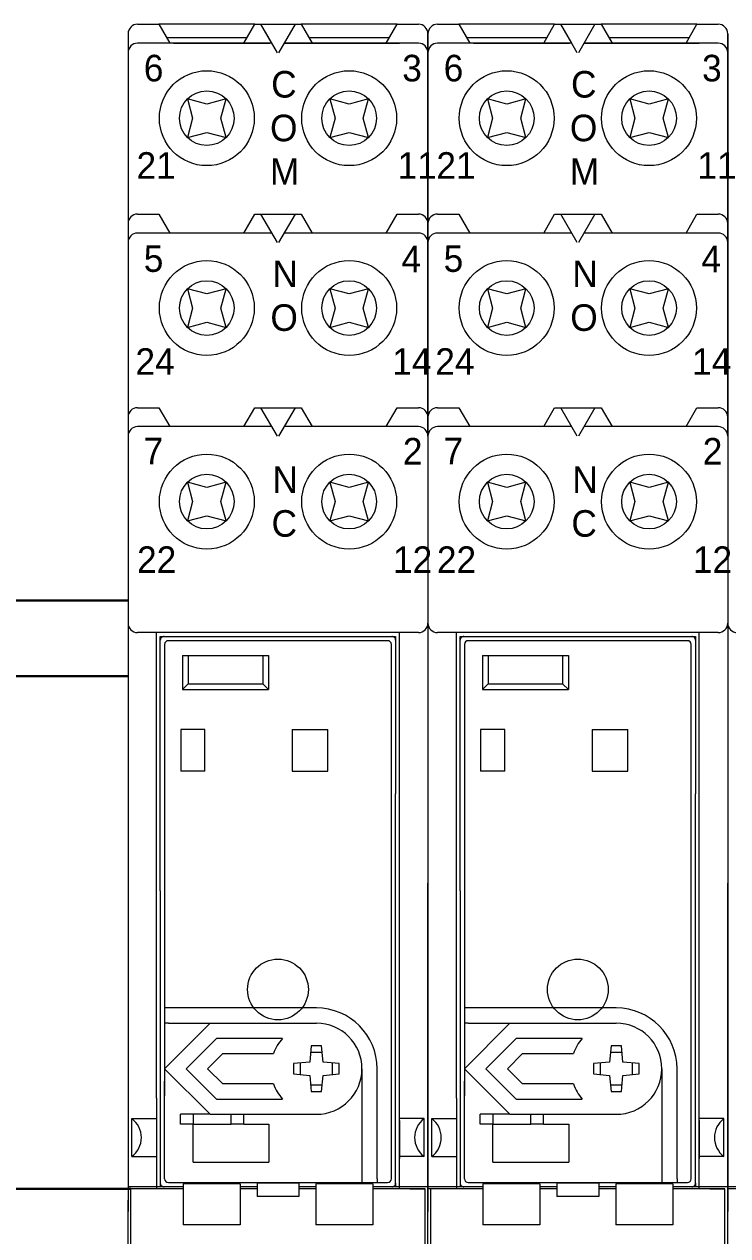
# Model space of a CAD drawing. Header units: millimetres. Extents: x -6000 to 26000, y -6000 to 26000.
# Drawn here: x 86.14 to 91.3, y -4365.19 to -4356.31 of the extents above; entities that cross this region are included whole.
import ezdxf

# ---------------------------------------------------------------- set-up
doc = ezdxf.new("R2010")
doc.units = ezdxf.units.MM
doc.header["$MEASUREMENT"] = 0
doc.linetypes.add('HIDDEN2', pattern=[2.38125, 1.5875, -0.79375])
for name, color, linetype, lineweight in [('Чертеж и Рисунок_Ном._пера__1', 7, 'Continuous', 15), ('Чертеж и Рисунок_Ном._пера__21', 7, 'Continuous', 30), ('Чертеж и Рисунок_Ном._пера__7', 7, 'Continuous', 15)]:
    doc.layers.add(name, color=color, linetype=linetype, lineweight=lineweight)
doc.styles.add('СГЕНЕРИР_СТИЛЬ_2', font='')
doc.styles.get('СГЕНЕРИР_СТИЛЬ_2').set_extended_font_data('Arial')

msp = doc.modelspace()

# ---------------------------------------------------------------- linework, layer by layer
at = {"layer": 'Чертеж и Рисунок_Ном._пера__21', "color": 7, "linetype": 'Continuous', "lineweight": 30}
for p, q in [((85.094, -4360.5306), (86.9023, -4360.5306)), ((85.094, -4361.087), (86.9023, -4361.087)), ((86.9231, -4364.8427), (85.094, -4364.8427))]:
    msp.add_line(p, q, dxfattribs=at)
at = {"layer": 'Чертеж и Рисунок_Ном._пера__7', "color": 7, "linetype": 'Continuous', "lineweight": 15}
for p, q in [((86.9718, -4356.309), (87.128, -4356.309)), ((87.8311, -4356.309), (87.128, -4356.309)), ((87.128, -4356.309), (87.2083, -4356.4481)), ((87.7508, -4356.4481), (87.8311, -4356.309)), ((87.8311, -4356.309), (87.876, -4356.309)), ((87.854, -4356.309), (88.1483, -4356.309)), ((87.9563, -4356.4481), (87.876, -4356.309)), ((87.9964, -4356.5176), (87.876, -4356.309)), ((87.876, -4356.309), (88.1263, -4356.309)), ((88.1263, -4356.309), (88.0059, -4356.5176)), ((88.1263, -4356.309), (88.1712, -4356.309)), ((88.8743, -4356.309), (88.1712, -4356.309)), ((88.1712, -4356.309), (88.2515, -4356.4481)), ((88.794, -4356.4481), (88.8743, -4356.309)), ((88.8743, -4356.309), (89.0305, -4356.309)), ((89.1696, -4356.309), (89.3257, -4356.309)), ((90.0288, -4356.309), (89.3257, -4356.309)), ((89.3257, -4356.309), (89.4061, -4356.4481)), ((89.9485, -4356.4481), (90.0288, -4356.309)), ((90.0288, -4356.309), (90.0737, -4356.309)), ((90.0518, -4356.309), (90.3461, -4356.309)), ((90.154, -4356.4481), (90.0737, -4356.309)), ((90.1942, -4356.5176), (90.0737, -4356.309)), ((90.0737, -4356.309), (90.3241, -4356.309)), ((90.3241, -4356.309), (90.2036, -4356.5176)), ((90.3241, -4356.309), (90.369, -4356.309)), ((91.0721, -4356.309), (90.369, -4356.309)), ((90.369, -4356.309), (90.4493, -4356.4481)), ((90.9918, -4356.4481), (91.0721, -4356.309)), ((91.0721, -4356.309), (91.2283, -4356.309)), ((86.9023, -4356.3785), (86.9023, -4356.5176)), ((87.9563, -4356.4481), (86.9718, -4356.4481)), ((87.1842, -4356.4063), (87.7749, -4356.4063)), ((87.2361, -4356.4481), (87.941, -4356.4481)), ((88.046, -4356.4481), (88.8914, -4356.4481)), ((89.0305, -4356.4481), (88.046, -4356.4481)), ((88.0612, -4356.4481), (88.8914, -4356.4481)), ((88.2274, -4356.4063), (88.8181, -4356.4063)), ((89.1, -4356.5176), (89.1, -4356.3785)), ((89.1, -4356.3785), (89.1, -4356.5176)), ((90.154, -4356.4481), (89.1696, -4356.4481)), ((89.382, -4356.4063), (89.9726, -4356.4063)), ((89.4339, -4356.4481), (90.1388, -4356.4481)), ((90.2438, -4356.4481), (91.0892, -4356.4481)), ((91.2283, -4356.4481), (90.2438, -4356.4481)), ((90.259, -4356.4481), (91.0892, -4356.4481)), ((90.4252, -4356.4063), (91.0159, -4356.4063)), ((91.2978, -4356.5176), (91.2978, -4356.3785)), ((91.2978, -4356.3785), (91.2978, -4356.5176)), ((86.9023, -4356.5176), (86.9023, -4362.6031)), ((86.9023, -4356.5176), (86.9023, -4357.7695)), ((89.1, -4356.5176), (89.1, -4362.6031)), ((89.1, -4357.7695), (89.1, -4356.5176)), ((89.1, -4356.5176), (89.1, -4362.6031)), ((89.1, -4356.5176), (89.1, -4357.7695)), ((91.2978, -4356.5176), (91.2978, -4362.6031)), ((91.2978, -4357.7695), (91.2978, -4356.5176)), ((91.2978, -4356.5176), (91.2978, -4362.6031)), ((91.2978, -4356.5176), (91.2978, -4357.7695)), ((87.3379, -4356.8559), (87.3758, -4356.9975)), ((87.4795, -4356.8938), (87.3379, -4356.8559)), ((87.6212, -4356.8559), (87.4795, -4356.8938)), ((87.5832, -4356.9975), (87.6212, -4356.8559)), ((88.5228, -4356.8938), (88.3811, -4356.8559)), ((88.3811, -4356.8559), (88.4191, -4356.9975)), ((88.6644, -4356.8559), (88.5228, -4356.8938)), ((88.6265, -4356.9975), (88.6644, -4356.8559)), ((89.5357, -4356.8559), (89.5736, -4356.9975)), ((89.6773, -4356.8938), (89.5357, -4356.8559)), ((89.8189, -4356.8559), (89.6773, -4356.8938)), ((89.781, -4356.9975), (89.8189, -4356.8559)), ((90.7205, -4356.8938), (90.5789, -4356.8559)), ((90.5789, -4356.8559), (90.6169, -4356.9975)), ((90.8622, -4356.8559), (90.7205, -4356.8938)), ((90.8242, -4356.9975), (90.8622, -4356.8559)), ((87.3758, -4356.9975), (87.3379, -4357.1391)), ((87.6212, -4357.1391), (87.5832, -4356.9975)), ((88.4191, -4356.9975), (88.3811, -4357.1391)), ((88.6644, -4357.1391), (88.6265, -4356.9975)), ((89.5736, -4356.9975), (89.5357, -4357.1391)), ((89.8189, -4357.1391), (89.781, -4356.9975)), ((90.6169, -4356.9975), (90.5789, -4357.1391)), ((90.8622, -4357.1391), (90.8242, -4356.9975)), ((87.3379, -4357.1391), (87.4795, -4357.1012)), ((87.4795, -4357.1012), (87.6212, -4357.1391)), ((88.3811, -4357.1391), (88.5228, -4357.1012)), ((88.5228, -4357.1012), (88.6644, -4357.1391)), ((89.5357, -4357.1391), (89.6773, -4357.1012)), ((89.6773, -4357.1012), (89.8189, -4357.1391)), ((90.5789, -4357.1391), (90.7205, -4357.1012)), ((90.7205, -4357.1012), (90.8622, -4357.1391)), ((86.9718, -4357.7), (87.128, -4357.7)), ((87.128, -4357.7), (87.2083, -4357.8391)), ((87.7508, -4357.8391), (87.8311, -4357.7)), ((87.8311, -4357.7), (87.876, -4357.7)), ((87.9964, -4357.9086), (87.876, -4357.7)), ((87.876, -4357.7), (88.1263, -4357.7)), ((88.1263, -4357.7), (88.0059, -4357.9086)), ((88.1263, -4357.7), (88.1712, -4357.7)), ((88.1712, -4357.7), (88.2515, -4357.8391)), ((88.794, -4357.8391), (88.8743, -4357.7)), ((88.8743, -4357.7), (89.0305, -4357.7)), ((89.1696, -4357.7), (89.3257, -4357.7)), ((89.3257, -4357.7), (89.4061, -4357.8391)), ((89.9485, -4357.8391), (90.0288, -4357.7)), ((90.0288, -4357.7), (90.0737, -4357.7)), ((90.1942, -4357.9086), (90.0737, -4357.7)), ((90.0737, -4357.7), (90.3241, -4357.7)), ((90.3241, -4357.7), (90.2036, -4357.9086)), ((90.3241, -4357.7), (90.369, -4357.7)), ((90.369, -4357.7), (90.4493, -4357.8391)), ((90.9918, -4357.8391), (91.0721, -4357.7)), ((91.0721, -4357.7), (91.2283, -4357.7)), ((86.9023, -4357.7695), (86.9023, -4357.9086)), ((89.1, -4357.9086), (89.1, -4357.7695)), ((89.1, -4357.7695), (89.1, -4357.9086)), ((91.2978, -4357.9086), (91.2978, -4357.7695)), ((91.2978, -4357.7695), (91.2978, -4357.9086)), ((87.9563, -4357.8391), (86.9718, -4357.8391)), ((89.0305, -4357.8391), (88.046, -4357.8391)), ((90.154, -4357.8391), (89.1696, -4357.8391)), ((91.2283, -4357.8391), (90.2438, -4357.8391)), ((86.9023, -4357.9086), (86.9023, -4359.1883)), ((89.1, -4359.1883), (89.1, -4357.9086)), ((89.1, -4357.9086), (89.1, -4359.1883)), ((91.2978, -4359.1883), (91.2978, -4357.9086)), ((91.2978, -4357.9086), (91.2978, -4359.1883)), ((87.3379, -4358.2469), (87.3758, -4358.3885)), ((87.4795, -4358.2848), (87.3379, -4358.2469)), ((87.6212, -4358.2469), (87.4795, -4358.2848)), ((87.5832, -4358.3885), (87.6212, -4358.2469)), ((88.3811, -4358.2469), (88.4191, -4358.3885)), ((88.5228, -4358.2848), (88.3811, -4358.2469)), ((88.6644, -4358.2469), (88.5228, -4358.2848)), ((88.6265, -4358.3885), (88.6644, -4358.2469)), ((89.5357, -4358.2469), (89.5736, -4358.3885)), ((89.6773, -4358.2848), (89.5357, -4358.2469)), ((89.8189, -4358.2469), (89.6773, -4358.2848)), ((89.781, -4358.3885), (89.8189, -4358.2469)), ((90.5789, -4358.2469), (90.6169, -4358.3885)), ((90.7205, -4358.2848), (90.5789, -4358.2469)), ((90.8622, -4358.2469), (90.7205, -4358.2848)), ((90.8242, -4358.3885), (90.8622, -4358.2469)), ((87.3758, -4358.3885), (87.3379, -4358.5301)), ((87.6212, -4358.5301), (87.5832, -4358.3885)), ((88.4191, -4358.3885), (88.3811, -4358.5301)), ((88.6644, -4358.5301), (88.6265, -4358.3885)), ((89.5736, -4358.3885), (89.5357, -4358.5301)), ((89.8189, -4358.5301), (89.781, -4358.3885)), ((90.6169, -4358.3885), (90.5789, -4358.5301)), ((90.8622, -4358.5301), (90.8242, -4358.3885)), ((87.3379, -4358.5301), (87.4795, -4358.4922)), ((87.4795, -4358.4922), (87.6212, -4358.5301)), ((88.3811, -4358.5301), (88.5228, -4358.4922)), ((88.5228, -4358.4922), (88.6644, -4358.5301)), ((89.5357, -4358.5301), (89.6773, -4358.4922)), ((89.6773, -4358.4922), (89.8189, -4358.5301)), ((90.5789, -4358.5301), (90.7205, -4358.4922)), ((90.7205, -4358.4922), (90.8622, -4358.5301)), ((86.9718, -4359.1188), (87.128, -4359.1188)), ((87.128, -4359.1188), (87.2083, -4359.2579)), ((87.7508, -4359.2579), (87.8311, -4359.1188)), ((87.8311, -4359.1188), (87.876, -4359.1188)), ((87.9964, -4359.3274), (87.876, -4359.1188)), ((87.876, -4359.1188), (88.1263, -4359.1188)), ((88.1263, -4359.1188), (88.0059, -4359.3274)), ((88.1263, -4359.1188), (88.1712, -4359.1188)), ((88.1712, -4359.1188), (88.2515, -4359.2579)), ((88.794, -4359.2579), (88.8743, -4359.1188)), ((88.8743, -4359.1188), (89.0305, -4359.1188)), ((89.1696, -4359.1188), (89.3257, -4359.1188)), ((89.3257, -4359.1188), (89.4061, -4359.2579)), ((89.9485, -4359.2579), (90.0288, -4359.1188)), ((90.0288, -4359.1188), (90.0737, -4359.1188)), ((90.1942, -4359.3274), (90.0737, -4359.1188)), ((90.0737, -4359.1188), (90.3241, -4359.1188)), ((90.3241, -4359.1188), (90.2036, -4359.3274)), ((90.3241, -4359.1188), (90.369, -4359.1188)), ((90.369, -4359.1188), (90.4493, -4359.2579)), ((90.9918, -4359.2579), (91.0721, -4359.1188)), ((91.0721, -4359.1188), (91.2283, -4359.1188)), ((86.9023, -4359.1883), (86.9023, -4359.3274)), ((89.1, -4359.3274), (89.1, -4359.1883)), ((89.1, -4359.1883), (89.1, -4359.3274)), ((91.2978, -4359.3274), (91.2978, -4359.1883)), ((91.2978, -4359.1883), (91.2978, -4359.3274)), ((87.9563, -4359.2579), (86.9718, -4359.2579)), ((89.0305, -4359.2579), (88.046, -4359.2579)), ((90.154, -4359.2579), (89.1696, -4359.2579)), ((91.2283, -4359.2579), (90.2438, -4359.2579)), ((87.3379, -4359.6657), (87.3758, -4359.8073)), ((87.4795, -4359.7036), (87.3379, -4359.6657)), ((87.6212, -4359.6657), (87.4795, -4359.7036)), ((87.5832, -4359.8073), (87.6212, -4359.6657)), ((88.5228, -4359.7036), (88.3811, -4359.6657)), ((88.3811, -4359.6657), (88.4191, -4359.8073)), ((88.6644, -4359.6657), (88.5228, -4359.7036)), ((88.6265, -4359.8073), (88.6644, -4359.6657)), ((89.5357, -4359.6657), (89.5736, -4359.8073)), ((89.6773, -4359.7036), (89.5357, -4359.6657)), ((89.8189, -4359.6657), (89.6773, -4359.7036)), ((89.781, -4359.8073), (89.8189, -4359.6657)), ((90.7205, -4359.7036), (90.5789, -4359.6657)), ((90.5789, -4359.6657), (90.6169, -4359.8073)), ((90.8622, -4359.6657), (90.7205, -4359.7036)), ((90.8242, -4359.8073), (90.8622, -4359.6657)), ((87.3758, -4359.8073), (87.3379, -4359.949)), ((87.6212, -4359.949), (87.5832, -4359.8073)), ((88.4191, -4359.8073), (88.3811, -4359.949)), ((88.6644, -4359.949), (88.6265, -4359.8073)), ((89.5736, -4359.8073), (89.5357, -4359.949)), ((89.8189, -4359.949), (89.781, -4359.8073)), ((90.6169, -4359.8073), (90.5789, -4359.949)), ((90.8622, -4359.949), (90.8242, -4359.8073)), ((87.3379, -4359.949), (87.4795, -4359.911)), ((87.4795, -4359.911), (87.6212, -4359.949)), ((88.3811, -4359.949), (88.5228, -4359.911)), ((88.5228, -4359.911), (88.6644, -4359.949)), ((89.5357, -4359.949), (89.6773, -4359.911)), ((89.6773, -4359.911), (89.8189, -4359.949)), ((90.5789, -4359.949), (90.7205, -4359.911)), ((90.7205, -4359.911), (90.8622, -4359.949)), ((89.0305, -4360.7671), (86.9718, -4360.7671)), ((87.1109, -4364.1783), (87.1109, -4360.7671)), ((87.1387, -4360.8228), (87.1387, -4360.7949)), ((87.1387, -4360.7949), (88.8636, -4360.7949)), ((88.8357, -4360.7949), (88.8636, -4360.7949)), ((88.8636, -4360.7949), (88.8636, -4360.8228)), ((88.8636, -4360.7949), (88.8636, -4361.9495)), ((88.8914, -4364.8427), (88.8914, -4360.7671)), ((91.2283, -4360.7671), (89.1696, -4360.7671)), ((89.3087, -4364.1783), (89.3087, -4360.7671)), ((89.3365, -4360.8228), (89.3365, -4360.7949)), ((89.3365, -4360.7949), (91.0613, -4360.7949)), ((91.0335, -4360.7949), (91.0613, -4360.7949)), ((91.0613, -4360.7949), (91.0613, -4360.8228)), ((91.0613, -4360.7949), (91.0613, -4361.9495)), ((91.0892, -4364.8427), (91.0892, -4360.7671)), ((87.1387, -4361.5043), (87.1387, -4360.8228)), ((87.17, -4360.854), (87.17, -4363.5178)), ((88.8044, -4360.8262), (87.1978, -4360.8262)), ((88.8323, -4364.7697), (88.8323, -4360.854)), ((89.3365, -4361.5043), (89.3365, -4360.8228)), ((89.3678, -4360.854), (89.3678, -4363.5178)), ((91.0022, -4360.8262), (89.3956, -4360.8262)), ((91.03, -4364.7697), (91.03, -4360.854)), ((87.3022, -4360.934), (87.9316, -4360.934)), ((87.3022, -4360.934), (87.3022, -4361.1844)), ((87.3439, -4360.934), (87.3439, -4361.1427)), ((87.8899, -4360.934), (87.8899, -4361.1427)), ((87.9316, -4360.934), (87.9316, -4361.1844)), ((89.4999, -4360.934), (90.1294, -4360.934)), ((89.4999, -4360.934), (89.4999, -4361.1844)), ((89.5417, -4360.934), (89.5417, -4361.1427)), ((90.0876, -4360.934), (90.0876, -4361.1427)), ((90.1294, -4360.934), (90.1294, -4361.1844)), ((87.3022, -4361.1844), (87.3439, -4361.1427)), ((87.3439, -4361.1427), (87.8899, -4361.1427)), ((87.9316, -4361.1844), (87.8899, -4361.1427)), ((89.4999, -4361.1844), (89.5417, -4361.1427)), ((89.5417, -4361.1427), (90.0876, -4361.1427)), ((90.1294, -4361.1844), (90.0876, -4361.1427)), ((87.3022, -4361.1844), (87.9316, -4361.1844)), ((89.4999, -4361.1844), (90.1294, -4361.1844)), ((87.1387, -4361.9495), (87.1387, -4361.5043)), ((87.4656, -4361.4765), (87.2883, -4361.4765)), ((87.2883, -4361.4765), (87.2883, -4361.7825)), ((87.4656, -4361.7825), (87.4656, -4361.4765)), ((88.1055, -4361.4765), (88.3663, -4361.4765)), ((88.1055, -4361.4765), (88.1055, -4361.7825)), ((88.3663, -4361.7825), (88.3663, -4361.4765)), ((89.3365, -4361.9495), (89.3365, -4361.5043)), ((89.6634, -4361.4765), (89.486, -4361.4765)), ((89.486, -4361.4765), (89.486, -4361.7825)), ((89.6634, -4361.7825), (89.6634, -4361.4765)), ((90.3032, -4361.4765), (90.5641, -4361.4765)), ((90.3032, -4361.4765), (90.3032, -4361.7825)), ((90.5641, -4361.7825), (90.5641, -4361.4765)), ((87.1698, -4361.5739), (87.1698, -4364.1612)), ((88.8325, -4364.1612), (88.8325, -4361.5739)), ((89.3676, -4361.5739), (89.3676, -4364.1612)), ((91.0303, -4364.1612), (91.0303, -4361.5739)), ((87.4656, -4361.7825), (87.2883, -4361.7825)), ((88.1055, -4361.7825), (88.3663, -4361.7825)), ((89.6634, -4361.7825), (89.486, -4361.7825)), ((90.3032, -4361.7825), (90.5641, -4361.7825)), ((87.1387, -4362.6589), (87.1387, -4361.9495)), ((88.8636, -4364.801), (88.8636, -4361.9495)), ((89.3365, -4362.6589), (89.3365, -4361.9495)), ((91.0613, -4364.801), (91.0613, -4361.9495)), ((86.9023, -4362.6031), (86.9023, -4364.8706)), ((87.1387, -4362.6589), (87.1387, -4364.8288)), ((89.1, -4366.2477), (89.1, -4362.6031)), ((89.1, -4362.6031), (89.1, -4364.8706)), ((89.3365, -4362.6589), (89.3365, -4364.8288)), ((91.2978, -4366.2477), (91.2978, -4362.6031)), ((91.2978, -4362.6031), (91.2978, -4364.8706)), ((87.1978, -4363.5178), (87.17, -4363.5178)), ((87.17, -4363.5178), (87.17, -4363.6291)), ((88.2828, -4363.5178), (87.1978, -4363.5178)), ((89.3956, -4363.5178), (89.3678, -4363.5178)), ((89.3678, -4363.5178), (89.3678, -4363.6291)), ((90.4806, -4363.5178), (89.3956, -4363.5178)), ((87.1978, -4363.6291), (87.17, -4363.6291)), ((87.17, -4363.6291), (87.17, -4363.9629)), ((87.17, -4363.9629), (87.5039, -4363.6291)), ((87.1978, -4363.6291), (88.2828, -4363.6291)), ((89.3956, -4363.6291), (89.3678, -4363.6291)), ((89.3678, -4363.6291), (89.3678, -4363.9629)), ((89.3678, -4363.9629), (89.7016, -4363.6291)), ((89.3956, -4363.6291), (90.4806, -4363.6291)), ((87.55, -4363.7404), (87.3274, -4363.9629)), ((88.034, -4363.7404), (87.55, -4363.7404)), ((89.7477, -4363.7404), (89.5252, -4363.9629)), ((90.2318, -4363.7404), (89.7477, -4363.7404)), ((88.2446, -4363.796), (88.2342, -4363.9143)), ((88.3211, -4363.796), (88.2446, -4363.796)), ((88.3314, -4363.9143), (88.3211, -4363.796)), ((90.4423, -4363.796), (90.432, -4363.9143)), ((90.5189, -4363.796), (90.4423, -4363.796)), ((90.5292, -4363.9143), (90.5189, -4363.796)), ((87.4848, -4363.9629), (87.596, -4363.8517)), ((87.596, -4363.8517), (87.9681, -4363.8517)), ((88.2342, -4363.9143), (88.1159, -4363.9247)), ((88.3253, -4363.8445), (88.2403, -4363.8445)), ((88.4497, -4363.9247), (88.3314, -4363.9143)), ((89.6825, -4363.9629), (89.7938, -4363.8517)), ((89.7938, -4363.8517), (90.1659, -4363.8517)), ((90.432, -4363.9143), (90.3137, -4363.9247)), ((90.5231, -4363.8445), (90.4381, -4363.8445)), ((90.6475, -4363.9247), (90.5292, -4363.9143)), ((87.17, -4363.9629), (87.17, -4364.0532)), ((87.17, -4363.9629), (87.5039, -4364.2968)), ((87.3274, -4363.9629), (87.55, -4364.1855)), ((87.596, -4364.0742), (87.4848, -4363.9629)), ((88.1159, -4363.9247), (88.1159, -4364.0012)), ((88.1159, -4364.0012), (88.2342, -4364.0115)), ((88.1644, -4363.9204), (88.1644, -4364.0054)), ((88.3314, -4364.0115), (88.4497, -4364.0012)), ((88.4013, -4364.0054), (88.4013, -4363.9204)), ((88.4497, -4364.0012), (88.4497, -4363.9247)), ((88.6167, -4363.9629), (88.6167, -4364.7697)), ((88.7279, -4364.7697), (88.7279, -4363.9629)), ((89.3678, -4363.9629), (89.3678, -4364.0532)), ((89.3678, -4363.9629), (89.7016, -4364.2968)), ((89.5252, -4363.9629), (89.7477, -4364.1855)), ((89.7938, -4364.0742), (89.6825, -4363.9629)), ((90.3137, -4363.9247), (90.3137, -4364.0012)), ((90.3137, -4364.0012), (90.432, -4364.0115)), ((90.3621, -4363.9204), (90.3621, -4364.0054)), ((90.5292, -4364.0115), (90.6475, -4364.0012)), ((90.5991, -4364.0054), (90.5991, -4363.9204)), ((90.6475, -4364.0012), (90.6475, -4363.9247)), ((90.8144, -4363.9629), (90.8144, -4364.7697)), ((90.9257, -4364.7697), (90.9257, -4363.9629)), ((87.17, -4364.7697), (87.17, -4364.0532)), ((87.9681, -4364.0742), (87.596, -4364.0742)), ((88.2342, -4364.0115), (88.2446, -4364.1299)), ((88.2403, -4364.0814), (88.3253, -4364.0814)), ((88.3211, -4364.1299), (88.3314, -4364.0115)), ((89.3678, -4364.7697), (89.3678, -4364.0532)), ((90.1659, -4364.0742), (89.7938, -4364.0742)), ((90.432, -4364.0115), (90.4423, -4364.1299)), ((90.4381, -4364.0814), (90.5231, -4364.0814)), ((90.5189, -4364.1299), (90.5292, -4364.0115)), ((87.1109, -4364.1783), (87.1109, -4364.8427)), ((87.55, -4364.1855), (88.034, -4364.1855)), ((88.2446, -4364.1299), (88.3211, -4364.1299)), ((89.3087, -4364.1783), (89.3087, -4364.8427)), ((89.7477, -4364.1855), (90.2318, -4364.1855)), ((90.4423, -4364.1299), (90.5189, -4364.1299)), ((86.9301, -4364.6063), (86.9301, -4364.3281)), ((86.9301, -4364.3281), (87.1109, -4364.3281)), ((87.3787, -4364.2968), (87.2855, -4364.2968)), ((87.2855, -4364.3698), (87.2855, -4364.2968)), ((87.3787, -4364.2968), (87.3787, -4364.3698)), ((87.5039, -4364.2968), (87.3787, -4364.2968)), ((87.5039, -4364.2968), (88.2828, -4364.2968)), ((87.6569, -4364.3698), (87.6569, -4364.2968)), ((87.75, -4364.3698), (87.75, -4364.2968)), ((89.0722, -4364.3281), (88.8914, -4364.3281)), ((88.8914, -4364.342), (88.8914, -4364.6202)), ((89.0722, -4364.6063), (89.0722, -4364.3281)), ((89.1279, -4364.6063), (89.1279, -4364.3281)), ((89.1279, -4364.3281), (89.3087, -4364.3281)), ((89.5765, -4364.2968), (89.4833, -4364.2968)), ((89.4833, -4364.3698), (89.4833, -4364.2968)), ((89.5765, -4364.2968), (89.5765, -4364.3698)), ((89.7016, -4364.2968), (89.5765, -4364.2968)), ((89.7016, -4364.2968), (90.4806, -4364.2968)), ((89.8546, -4364.3698), (89.8546, -4364.2968)), ((89.9478, -4364.3698), (89.9478, -4364.2968)), ((91.27, -4364.3281), (91.0892, -4364.3281)), ((91.0892, -4364.342), (91.0892, -4364.6202)), ((91.27, -4364.6063), (91.27, -4364.3281)), ((87.3787, -4364.3698), (87.2855, -4364.3698)), ((87.3787, -4364.3698), (87.6569, -4364.3698)), ((87.3787, -4364.648), (87.3787, -4364.3698)), ((87.75, -4364.3698), (87.6569, -4364.3698)), ((87.75, -4364.3698), (87.8578, -4364.3698)), ((87.8578, -4364.3698), (87.9351, -4364.3698)), ((87.9351, -4364.3698), (87.9351, -4364.648)), ((89.5765, -4364.3698), (89.4833, -4364.3698)), ((89.5765, -4364.3698), (89.8546, -4364.3698)), ((89.5765, -4364.648), (89.5765, -4364.3698)), ((89.9478, -4364.3698), (89.8546, -4364.3698)), ((89.9478, -4364.3698), (90.0556, -4364.3698)), ((90.0556, -4364.3698), (90.1328, -4364.3698)), ((90.1328, -4364.3698), (90.1328, -4364.648)), ((86.9301, -4364.6063), (87.1109, -4364.6063)), ((89.0722, -4364.6063), (88.8914, -4364.6063)), ((89.1279, -4364.6063), (89.3087, -4364.6063)), ((91.27, -4364.6063), (91.0892, -4364.6063)), ((87.3787, -4364.648), (87.9323, -4364.648)), ((87.9323, -4364.648), (87.9351, -4364.648)), ((89.5765, -4364.648), (90.1301, -4364.648)), ((90.1301, -4364.648), (90.1328, -4364.648)), ((87.1978, -4364.7975), (87.9724, -4364.7975)), ((87.3056, -4364.8058), (87.3056, -4365.107)), ((87.7229, -4364.8058), (87.3056, -4364.8058)), ((87.7229, -4364.8058), (87.7229, -4365.107)), ((87.8481, -4364.8009), (87.8481, -4364.8984)), ((88.1542, -4364.8009), (87.8481, -4364.8009)), ((87.9724, -4364.7975), (88.6167, -4364.7975)), ((88.1542, -4364.8009), (88.1542, -4364.8984)), ((88.6966, -4364.8058), (88.2793, -4364.8058)), ((88.2793, -4364.8058), (88.2793, -4365.107)), ((88.6167, -4364.7697), (88.6167, -4364.7975)), ((88.6167, -4364.7975), (88.7279, -4364.7975)), ((88.6966, -4364.8058), (88.6966, -4365.107)), ((88.7279, -4364.7697), (88.7279, -4364.7975)), ((88.7279, -4364.7975), (88.8044, -4364.7975)), ((88.8636, -4364.801), (88.8636, -4364.8288)), ((89.1, -4364.7315), (89.1, -4364.8706)), ((89.3956, -4364.7975), (90.1702, -4364.7975)), ((89.5034, -4364.8058), (89.5034, -4365.107)), ((89.9207, -4364.8058), (89.5034, -4364.8058)), ((89.9207, -4364.8058), (89.9207, -4365.107)), ((90.0459, -4364.8009), (90.0459, -4364.8984)), ((90.3519, -4364.8009), (90.0459, -4364.8009)), ((90.1702, -4364.7975), (90.8144, -4364.7975)), ((90.3519, -4364.8009), (90.3519, -4364.8984)), ((90.8944, -4364.8058), (90.4771, -4364.8058)), ((90.4771, -4364.8058), (90.4771, -4365.107)), ((90.8144, -4364.7697), (90.8144, -4364.7975)), ((90.8144, -4364.7975), (90.9257, -4364.7975)), ((90.8944, -4364.8058), (90.8944, -4365.107)), ((90.9257, -4364.7697), (90.9257, -4364.7975)), ((90.9257, -4364.7975), (91.0022, -4364.7975)), ((91.0613, -4364.801), (91.0613, -4364.8288)), ((91.2978, -4364.7315), (91.2978, -4364.8706)), ((87.3056, -4364.8288), (86.9023, -4364.8288)), ((87.3056, -4364.8427), (86.9023, -4364.8427)), ((86.9023, -4364.8706), (86.9023, -4365.0097)), ((87.0344, -4364.8427), (86.9231, -4364.8427)), ((86.9231, -4365.3991), (86.9231, -4364.8427)), ((87.3056, -4364.8427), (87.0344, -4364.8427)), ((87.3056, -4364.8288), (87.1387, -4364.8288)), ((87.8481, -4364.8288), (87.7229, -4364.8288)), ((87.8481, -4364.8427), (87.7229, -4364.8427)), ((87.8481, -4364.8427), (87.7229, -4364.8427)), ((88.2793, -4364.8288), (88.1542, -4364.8288)), ((88.2793, -4364.8288), (88.1542, -4364.8288)), ((88.2793, -4364.8427), (88.1542, -4364.8427)), ((88.2793, -4364.8427), (88.1542, -4364.8427)), ((88.8636, -4364.8288), (88.6966, -4364.8288)), ((89.1, -4364.8288), (88.6966, -4364.8288)), ((89.0792, -4364.8427), (88.6966, -4364.8427)), ((88.9679, -4364.8427), (88.6966, -4364.8427)), ((88.9679, -4364.8427), (89.0792, -4364.8427)), ((89.0792, -4365.3991), (89.0792, -4364.8427)), ((89.5034, -4364.8288), (89.1, -4364.8288)), ((89.5034, -4364.8427), (89.1, -4364.8427)), ((89.1, -4364.8706), (89.1, -4365.0097)), ((89.1, -4364.8706), (89.1, -4365.0097)), ((89.2322, -4364.8427), (89.1209, -4364.8427)), ((89.1209, -4365.3991), (89.1209, -4364.8427)), ((89.5034, -4364.8427), (89.2322, -4364.8427)), ((89.5034, -4364.8288), (89.3365, -4364.8288)), ((90.0459, -4364.8288), (89.9207, -4364.8288)), ((90.0459, -4364.8427), (89.9207, -4364.8427)), ((90.0459, -4364.8427), (89.9207, -4364.8427)), ((90.4771, -4364.8288), (90.3519, -4364.8288)), ((90.4771, -4364.8288), (90.3519, -4364.8288)), ((90.4771, -4364.8427), (90.3519, -4364.8427)), ((90.4771, -4364.8427), (90.3519, -4364.8427)), ((91.0613, -4364.8288), (90.8944, -4364.8288)), ((91.2978, -4364.8288), (90.8944, -4364.8288)), ((91.2769, -4364.8427), (90.8944, -4364.8427)), ((91.1657, -4364.8427), (90.8944, -4364.8427)), ((91.1657, -4364.8427), (91.2769, -4364.8427)), ((91.2769, -4365.3991), (91.2769, -4364.8427)), ((91.7012, -4364.8288), (91.2978, -4364.8288)), ((91.7012, -4364.8427), (91.2978, -4364.8427)), ((91.2978, -4364.8706), (91.2978, -4365.0097)), ((91.2978, -4364.8706), (91.2978, -4365.0097)), ((86.9023, -4366.2477), (86.9023, -4364.9262)), ((88.1542, -4364.8984), (87.8481, -4364.8984)), ((89.1, -4366.2477), (89.1, -4364.9262)), ((90.3519, -4364.8984), (90.0459, -4364.8984)), ((91.2978, -4366.2477), (91.2978, -4364.9262)), ((87.7229, -4365.107), (87.3056, -4365.107)), ((88.6966, -4365.107), (88.2793, -4365.107)), ((89.9207, -4365.107), (89.5034, -4365.107)), ((90.8944, -4365.107), (90.4771, -4365.107))]:
    msp.add_line(p, q, dxfattribs=at)
for centre, radius in [((87.4795, -4356.9975), 0.3477), ((88.5228, -4356.9975), 0.3477), ((89.6773, -4356.9975), 0.3477), ((90.7205, -4356.9975), 0.3477), ((87.4795, -4356.9975), 0.2003), ((88.5228, -4356.9975), 0.2003), ((89.6773, -4356.9975), 0.2003), ((90.7205, -4356.9975), 0.2003), ((87.4795, -4358.3885), 0.3477), ((88.5228, -4358.3885), 0.3477), ((89.6773, -4358.3885), 0.3477), ((90.7205, -4358.3885), 0.3477), ((87.4795, -4358.3885), 0.2003), ((88.5228, -4358.3885), 0.2003), ((89.6773, -4358.3885), 0.2003), ((90.7205, -4358.3885), 0.2003), ((87.4795, -4359.8073), 0.3477), ((88.5228, -4359.8073), 0.3477), ((89.6773, -4359.8073), 0.3477), ((90.7205, -4359.8073), 0.3477), ((87.4795, -4359.8073), 0.2003), ((88.5228, -4359.8073), 0.2003), ((89.6773, -4359.8073), 0.2003), ((90.7205, -4359.8073), 0.2003)]:
    msp.add_circle(centre, radius, dxfattribs=at)
at = {"layer": 'Чертеж и Рисунок_Ном._пера__7', "color": 7, "linetype": 'HIDDEN2', "lineweight": 15}
for centre in [(88.0011, -4363.3822), (90.1989, -4363.3822)]:
    msp.add_circle(centre, 0.2226, dxfattribs=at)
at = {"layer": 'Чертеж и Рисунок_Ном._пера__7', "color": 7, "linetype": 'Continuous', "lineweight": 15}
for centre, radius, start, end in [((86.9718, -4356.3785), 0.0695, 90, 180), ((89.0305, -4356.3785), 0.0695, 0, 90), ((89.1696, -4356.3785), 0.0695, 90, 180), ((91.2283, -4356.3785), 0.0695, 0, 90), ((86.9718, -4356.5176), 0.0695, 90, 180), ((89.0305, -4356.5176), 0.0695, 0, 90), ((89.1696, -4356.5176), 0.0695, 90, 180), ((91.2283, -4356.5176), 0.0695, 0, 90), ((86.9718, -4357.7695), 0.0695, 90, 180), ((89.0305, -4357.7695), 0.0695, 0, 90), ((89.1696, -4357.7695), 0.0695, 90, 180), ((91.2283, -4357.7695), 0.0695, 0, 90), ((86.9718, -4357.9086), 0.0695, 90, 180), ((89.0305, -4357.9086), 0.0695, 0, 90), ((89.1696, -4357.9086), 0.0695, 90, 180), ((91.2283, -4357.9086), 0.0695, 0, 90), ((86.9718, -4359.1883), 0.0695, 90, 180), ((89.0305, -4359.1883), 0.0695, 0, 90), ((89.1696, -4359.1883), 0.0695, 90, 180), ((91.2283, -4359.1883), 0.0695, 0, 90), ((86.9718, -4359.3274), 0.0695, 90, 180), ((89.0305, -4359.3274), 0.0695, 0, 90), ((89.1696, -4359.3274), 0.0695, 90, 180), ((91.2283, -4359.3274), 0.0695, 0, 90), ((86.9718, -4360.6976), 0.0695, 180, 270), ((89.0305, -4360.6976), 0.0695, 270, 0), ((89.1696, -4360.6976), 0.0695, 180, 270), ((91.2283, -4360.6976), 0.0695, 270, 0), ((91.3674, -4360.6976), 0.0695, 180, 270), ((87.1665, -4360.8228), 0.0278, 89.9991, 180.0009), ((88.8357, -4360.8228), 0.0278, 359.9991, 90.0009), ((89.3643, -4360.8228), 0.0278, 89.9991, 180.0009), ((91.0335, -4360.8228), 0.0278, 359.9991, 90.0009), ((87.1978, -4360.854), 0.0278, 90, 180), ((88.8044, -4360.854), 0.0278, 0, 90), ((89.3956, -4360.854), 0.0278, 90, 180), ((91.0022, -4360.854), 0.0278, 0, 90), ((88.2828, -4363.9629), 0.4451, 0, 90), ((90.4806, -4363.9629), 0.4451, 0, 90), ((88.2828, -4363.9629), 0.3338, 0, 90), ((90.4806, -4363.9629), 0.3338, 0, 90), ((88.2828, -4363.9629), 0.3338, 138.18969, 160.52878), ((90.4806, -4363.9629), 0.3338, 138.18969, 160.52878), ((88.2828, -4363.9629), 0.3338, 270, 0), ((90.4806, -4363.9629), 0.3338, 270, 0), ((88.2828, -4363.9629), 0.3338, 199.47122, 221.81031), ((90.4806, -4363.9629), 0.3338, 199.47122, 221.81031), ((86.8257, -4364.4672), 0.1739, 306.8699, 53.1301), ((89.1765, -4364.4672), 0.1739, 126.8699, 233.1301), ((89.0235, -4364.4672), 0.1739, 306.8699, 53.1301), ((91.3743, -4364.4672), 0.1739, 126.8699, 233.1301), ((87.1665, -4364.801), 0.0278, 179.9991, 270.0009), ((87.1978, -4364.7697), 0.0278, 180, 270), ((88.8044, -4364.7697), 0.0278, 270, 0), ((88.8357, -4364.801), 0.0278, 269.9991, 0.0009), ((89.3643, -4364.801), 0.0278, 179.9991, 270.0009), ((89.3956, -4364.7697), 0.0278, 180, 270), ((91.0022, -4364.7697), 0.0278, 270, 0), ((91.0335, -4364.801), 0.0278, 269.9991, 0.0009)]:
    msp.add_arc(centre, radius, start, end, dxfattribs=at)

# ---------------------------------------------------------------- texts
at = {"layer": 'Чертеж и Рисунок_Ном._пера__1', "color": 7, "linetype": 'Continuous', "lineweight": 15, "char_height": 0.19474, "attachment_point": 7, "style": 'СГЕНЕРИР_СТИЛЬ_2'}
for s, insert in [('\\A1;{\\W0.950000x;\\pql;\\fArial|b0|i0|c204|p38;6}', (87.0177, -4356.7305)), ('\\A1;{\\W0.950000x;\\pql;\\fArial|b0|i0|c204|p38;3}', (88.9118, -4356.7306)), ('\\A1;{\\W0.950000x;\\pql;\\fArial|b0|i0|c204|p38;6}', (89.2155, -4356.7305)), ('\\A1;{\\W0.950000x;\\pql;\\fArial|b0|i0|c204|p38;3}', (91.1095, -4356.7306)), ('\\A1;{\\W0.950000x;\\pql;\\fArial|b0|i0|c204|p38;C}', (87.9512, -4356.8492)), ('\\A1;{\\W0.950000x;\\pql;\\fArial|b0|i0|c204|p38;C}', (90.1489, -4356.8492)), ('\\A1;{\\W0.950000x;\\pql;\\fArial|b0|i0|c204|p38;O}', (87.943, -4357.1692)), ('\\A1;{\\W0.950000x;\\pql;\\fArial|b0|i0|c204|p38;O}', (90.1408, -4357.1692)), ('\\A1;{\\W0.950000x;\\pql;\\fArial|b0|i0|c204|p38;21}', (86.9642, -4357.4413)), ('\\A1;{\\W0.950000x;\\pql;\\fArial|b0|i0|c204|p38;11}', (88.8775, -4357.4413)), ('\\A1;{\\W0.950000x;\\pql;\\fArial|b0|i0|c204|p38;21}', (89.162, -4357.4413)), ('\\A1;{\\W0.950000x;\\pql;\\fArial|b0|i0|c204|p38;11}', (91.0753, -4357.4413)), ('\\A1;{\\W0.950000x;\\pql;\\fArial|b0|i0|c204|p38;M}', (87.9424, -4357.4858)), ('\\A1;{\\W0.950000x;\\pql;\\fArial|b0|i0|c204|p38;M}', (90.1401, -4357.4858)), ('\\A1;{\\W0.950000x;\\pql;\\fArial|b0|i0|c204|p38;5}', (87.0173, -4358.1265)), ('\\A1;{\\W0.950000x;\\pql;\\fArial|b0|i0|c204|p38;4}', (88.9066, -4358.1263)), ('\\A1;{\\W0.950000x;\\pql;\\fArial|b0|i0|c204|p38;5}', (89.2151, -4358.1265)), ('\\A1;{\\W0.950000x;\\pql;\\fArial|b0|i0|c204|p38;4}', (91.1044, -4358.1263)), ('\\A1;{\\W0.950000x;\\pql;\\fArial|b0|i0|c204|p38;N}', (87.9606, -4358.2356)), ('\\A1;{\\W0.950000x;\\pql;\\fArial|b0|i0|c204|p38;N}', (90.1584, -4358.2356)), ('\\A1;{\\W0.950000x;\\pql;\\fArial|b0|i0|c204|p38;O}', (87.9458, -4358.5588)), ('\\A1;{\\W0.950000x;\\pql;\\fArial|b0|i0|c204|p38;O}', (90.1436, -4358.5588)), ('\\A1;{\\W0.950000x;\\pql;\\fArial|b0|i0|c204|p38;24}', (86.9566, -4358.878)), ('\\A1;{\\W0.950000x;\\pql;\\fArial|b0|i0|c204|p38;24}', (89.1543, -4358.878)), ('\\A1;{\\W0.950000x;\\pql;\\fArial|b0|i0|c204|p38;14}', (88.8386, -4358.878)), ('\\A1;{\\W0.950000x;\\pql;\\fArial|b0|i0|c204|p38;14}', (91.0364, -4358.878)), ('\\A1;{\\W0.950000x;\\pql;\\fArial|b0|i0|c204|p38;7}', (87.0166, -4359.5341)), ('\\A1;{\\W0.950000x;\\pql;\\fArial|b0|i0|c204|p38;2}', (88.9166, -4359.5357)), ('\\A1;{\\W0.950000x;\\pql;\\fArial|b0|i0|c204|p38;7}', (89.2143, -4359.5341)), ('\\A1;{\\W0.950000x;\\pql;\\fArial|b0|i0|c204|p38;2}', (91.1144, -4359.5357)), ('\\A1;{\\W0.950000x;\\pql;\\fArial|b0|i0|c204|p38;N}', (87.9606, -4359.7442)), ('\\A1;{\\W0.950000x;\\pql;\\fArial|b0|i0|c204|p38;N}', (90.1584, -4359.7442)), ('\\A1;{\\W0.950000x;\\pql;\\fArial|b0|i0|c204|p38;C}', (87.9539, -4360.0673)), ('\\A1;{\\W0.950000x;\\pql;\\fArial|b0|i0|c204|p38;C}', (90.1517, -4360.0673)), ('\\A1;{\\W0.950000x;\\pql;\\fArial|b0|i0|c204|p38;22}', (86.9683, -4360.3299)), ('\\A1;{\\W0.950000x;\\pql;\\fArial|b0|i0|c204|p38;12}', (88.8444, -4360.3299)), ('\\A1;{\\W0.950000x;\\pql;\\fArial|b0|i0|c204|p38;22}', (89.166, -4360.3299)), ('\\A1;{\\W0.950000x;\\pql;\\fArial|b0|i0|c204|p38;12}', (91.0421, -4360.3299))]:
    msp.add_mtext(s, dxfattribs=dict(at, insert=insert))

doc.saveas('drawing.dxf')
